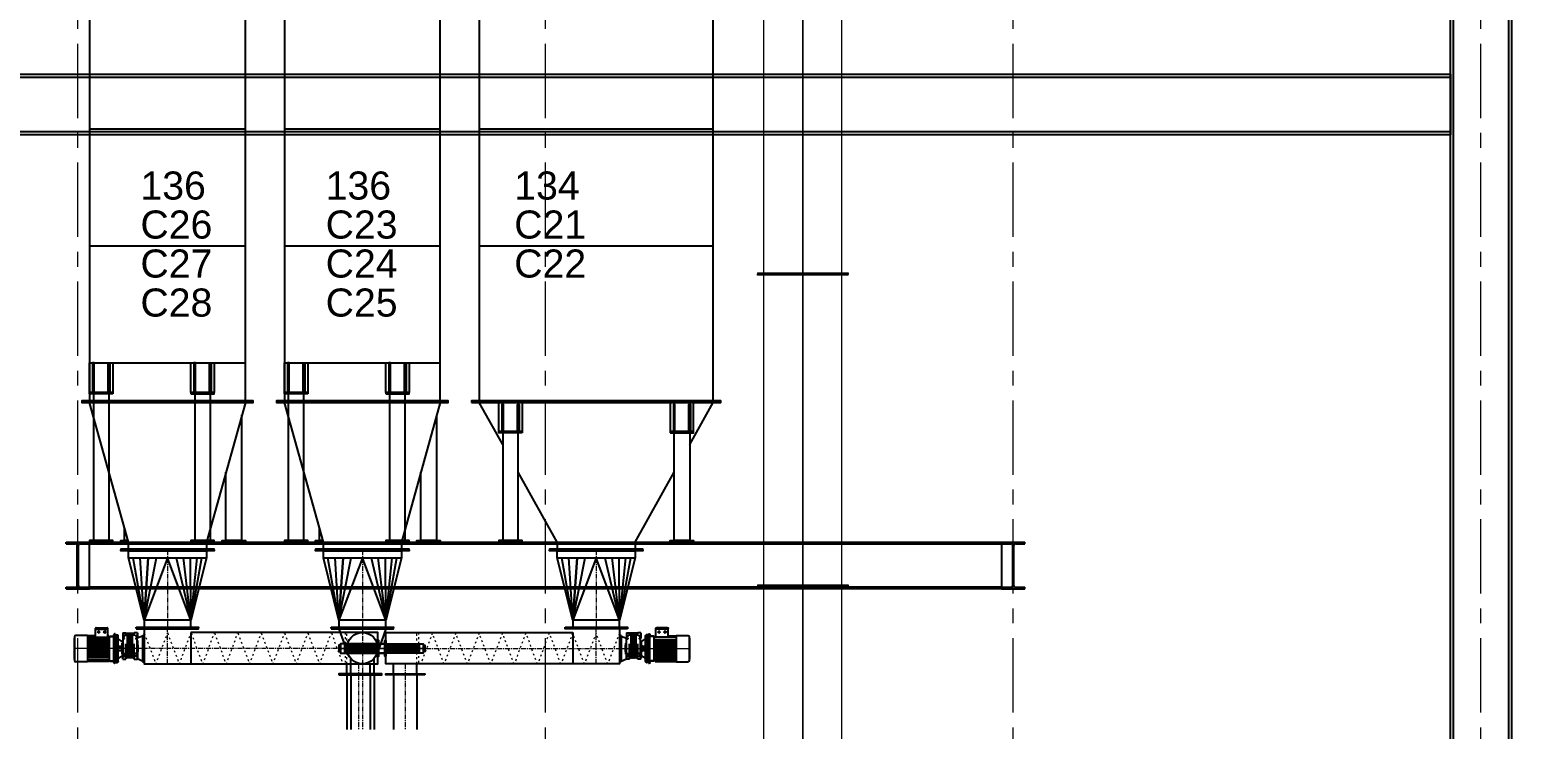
# Model space of a CAD drawing. Header units: millimetres. Extents: x 3220 to 226993, y 817 to 176024.
# Drawn here: x 76314 to 85818, y 99342 to 103827 of the extents above; entities that cross this region are included whole.
import ezdxf

# ---------------------------------------------------------------- set-up
doc = ezdxf.new("R2010")
doc.units = ezdxf.units.MM
for name, pattern in [('ACAD_ISO03W100', [30, 12, -18]), ('AXES', [50.8, 31.75, -6.35, 6.35, -6.35]), ('CENTER', [10.16, 6.35, -1.27, 1.27, -1.27]), ('DASHED2', [9.525, 6.35, -3.175])]:
    doc.linetypes.add(name, pattern=pattern)
for name, color, linetype, lineweight in [('Axe', 1, 'AXES', 9), ('Cache', 3, 'ACAD_ISO03W100', 13), ('DESSIN', 7, 'Continuous', 25), ('RAHMEN025', 7, 'Continuous', 50)]:
    doc.layers.add(name, color=color, linetype=linetype, lineweight=lineweight)
for name, color, linetype in [('D3', 7, 'Continuous'), ('Repère', 76, 'Continuous'), ('TB', 7, 'Continuous')]:
    doc.layers.add(name, color=color, linetype=linetype)
doc.layers.add('Sichtbare Kanten(DIN)', color=7, linetype='Continuous', lineweight=50, true_color=0x3f3f3f)
doc.styles.get("Standard").update_dxf_attribs({"font": 'arial.ttf'})

# ---------------------------------------------------------------- blocks, each defined once
blk = doc.blocks.new('section 5-4')
for points in [[(15195, 27980), (15195, 6020), (14805, 6020), (14805, 27980)], [(14824, 6020), (14824, 27980), (15176, 27980), (15176, 6020)], [(14805, 21610), (195, 21610), (195, 22000), (14805, 22000)], [(195, 21981), (14805, 21981), (14805, 21629), (195, 21629)], [(6075, 19000), (11925, 19000), (11925, 18700), (6075, 18700)], [(11925, 18710.7), (6075, 18710.7), (6075, 18989.3), (11925, 18989.3)]]:
    blk.add_lwpolyline(points, close=True)
at = {"layer": 'Axe', "ltscale": 15}
for p, q in [((6000, -8000), (6000, 29046.2)), ((9000, -8000), (9000, 29046.2)), ((12000, -8000), (12000, 28505.5)), ((15000, -8000), (15000, 28000)), ((15000, -8000), (15000, 28000))]:
    blk.add_line(p, q, dxfattribs=at)
at = {"layer": 'Axe'}
for p, q in [((6000, 18700), (6000, 19000)), ((12000, 18700), (12000, 19000))]:
    blk.add_line(p, q, dxfattribs=at)
at = {"layer": 'DESSIN'}
for p, q in [((5925, 18989.3), (5925, 19000)), ((5925, 19000), (6075, 19000)), ((5925, 18989.3), (5984.5, 18989.3)), ((5996.5, 18722.7), (5996.5, 18977.3)), ((6003.5, 18722.7), (6003.5, 18977.3)), ((6015.5, 18989.3), (6075, 18989.3)), ((6075, 18989.3), (6075, 19000)), ((11925, 18989.3), (11925, 19000)), ((11925, 19000), (12075, 19000)), ((11925, 18989.3), (11984.5, 18989.3)), ((11996.5, 18722.7), (11996.5, 18977.3)), ((12003.5, 18722.7), (12003.5, 18977.3)), ((12015.5, 18989.3), (12075, 18989.3)), ((12075, 18989.3), (12075, 19000)), ((5925, 18700), (5925, 18710.7)), ((5925, 18710.7), (5984.5, 18710.7)), ((5925, 18700), (6075, 18700)), ((6015.5, 18710.7), (6075, 18710.7)), ((6075, 18700), (6075, 18710.7)), ((11925, 18700), (11925, 18710.7)), ((11925, 18710.7), (11984.5, 18710.7)), ((11925, 18700), (12075, 18700)), ((12015.5, 18710.7), (12075, 18710.7)), ((12075, 18700), (12075, 18710.7))]:
    blk.add_line(p, q, dxfattribs=at)
for centre, start, end in [((5984.5, 18977.3), 0, 90), ((6015.5, 18977.3), 90, 180), ((11984.5, 18977.3), 0, 90), ((12015.5, 18977.3), 90, 180), ((5984.5, 18722.7), 270, 0), ((6015.5, 18722.7), 180, 270), ((11984.5, 18722.7), 270, 0), ((12015.5, 18722.7), 180, 270)]:
    blk.add_arc(centre, 12, start, end, dxfattribs=at)
blk = doc.blocks.new('134 L')
at = {"color": 5}
blk.add_line((319.1, 4868.4), (315, 4884.9), dxfattribs=at)
at = {"color": 30}
for p, q in [((750, 4650), (350, 4850)), ((750, 4650), (350, 4850)), ((-605, 1680), (-595, 1680)), ((-495, 1680), (-505, 1680)), ((495, 1680), (505, 1680)), ((605, 1680), (595, 1680)), ((-250, 950), (250, 950)), ((-250, 850), (250, 850))]:
    blk.add_line(p, q, dxfattribs=at)
at = {"color": 252}
for p, q in [((-150, 450.3), (-221.1, 850.2)), ((-150, 450.3), (-174.7, 850.2)), ((-150, 450.3), (-71.1, 850.3)), ((-150, 450.3), (-123.1, 850.1)), ((-123.1, 850.1), (-150, 450.3)), ((0, 850), (-150, 450.3)), ((149.9, 450), (0, 850)), ((55.9, 850.3), (149.9, 450)), ((149.7, 450.4), (102, 849.9)), ((149.9, 450.1), (148.2, 849.9)), ((149.9, 450), (190.7, 850.1)), ((150, 450.3), (221.1, 850.2))]:
    blk.add_line(p, q, dxfattribs=at)
at = {"color": 5}
for points in [[(304.3, 4885.2), (843.7, 5023.9), (848.6, 5004.5)], [(304.3, 4885.2), (305.1, 4882.3), (841.5, 5020.2), (845.7, 5003.7)], [(319.1, 4868.4), (848.6, 5004.5)]]:
    blk.add_lwpolyline(points, dxfattribs=at)
at = {"color": 30}
for points in [[(793.7, 4622.5), (301.8, 4868.5), (304, 4873), (796, 4627)], [(793.7, 4622.5), (301.8, 4868.5), (304, 4873), (796, 4627)], [(-800, 4345), (800, 4345), (800, 4350), (-800, 4350)], [(-750, 1855), (750, 1855), (750, 4345), (-750, 4345)], [(-800, 1850), (800, 1850), (800, 1855), (-800, 1855)], [(-800, 1845), (800, 1845), (800, 1850), (-800, 1850)], [(-475, 1660), (-625, 1660), (-625, 1845), (-475, 1845)], [(-605, 1660), (-595, 1660), (-595, 1831.4), (-605, 1831.4)], [(-495, 1660), (-505, 1660), (-505, 1831.4), (-495, 1831.4)], [(475, 1660), (625, 1660), (625, 1845), (475, 1845)], [(495, 1660), (505, 1660), (505, 1831.4), (495, 1831.4)], [(605, 1660), (595, 1660), (595, 1831.4), (605, 1831.4)], [(-475, 1650), (-625, 1650), (-625, 1660), (-475, 1660)], [(-600, 960), (-500, 960), (-500, 1650), (-600, 1650)], [(475, 1650), (625, 1650), (625, 1660), (475, 1660)], [(600, 960), (500, 960), (500, 1650), (600, 1650)], [(-625, 950), (-475, 950), (-475, 960), (-625, 960)], [(625, 950), (475, 950), (475, 960), (625, 960)], [(-300, 900), (300, 900), (300, 905), (-300, 905)], [(-300, 900), (300, 900), (300, 895), (-300, 895)], [(-200, 405), (200, 405), (200, 400), (-200, 400)], [(-150, 405), (150, 405), (150, 450), (-150, 450)]]:
    blk.add_lwpolyline(points, close=True, dxfattribs=at)
for points in [[(350, 4350), (350, 4844.4)], [(750, 4350), (750, 4644.4)], [(-750, 3600), (750, 3600)], [(-750, 2850), (750, 2850)], [(-600, 1576.5), (-750, 1845)], [(600, 1576.5), (750, 1845)], [(-250, 950), (-500, 1397.5)], [(250, 950), (500, 1397.5)], [(-250, 950), (-250, 905)], [(-150, 450), (-250, 850), (-250, 895), (250, 895), (250, 850), (150, 450)], [(250, 950), (250, 905)]]:
    blk.add_lwpolyline(points, dxfattribs=at)
at = {"color": 5}
blk.add_circle((306.3, 4877.5), 5, dxfattribs=at)
at = {"layer": 'Axe'}
blk.add_line((0, 900), (0, 400), dxfattribs=at)
blk.add_arc((306.3, 4877.5), 557, 331.22342, 63.28086, dxfattribs=at)
at = {"layer": 'Cache', "color": 3}
blk.add_line((321.6, 4880.9), (306.6, 4888.9), dxfattribs=at)
for points in [[(299.2, 4881.2), (556.7, 5375), (574.4, 5365.7)], [(299.2, 4881.2), (301.9, 4879.8), (558, 5370.9), (573, 5363)], [(321.6, 4880.9), (574.4, 5365.7)]]:
    blk.add_lwpolyline(points, dxfattribs=at)
blk = doc.blocks.new('C23&C25 L')
at = {"color": 5}
for p, q in [((-305, 4604.5), (-305, 4483)), ((-302, 4604.5), (-302, 4483)), ((302, 4604.5), (302, 4483)), ((305, 4604.5), (305, 4483)), ((-305, 4483), (305, 4483))]:
    blk.add_line(p, q, dxfattribs=at)
for p, q in [((-480, 1530), (-470, 1530)), ((-370, 1530), (-380, 1530)), ((170, 1530), (180, 1530)), ((280, 1530), (270, 1530)), ((-250, 550), (250, 550)), ((-250, 450), (250, 450))]:
    blk.add_line(p, q)
at = {"color": 252}
for p, q in [((-150, 50.3), (-221.1, 450.2)), ((-150, 50.3), (-174.7, 450.2)), ((-150, 50.3), (-71.1, 450.3)), ((-150, 50.3), (-123.1, 450.1)), ((-123.1, 450.1), (-150, 50.3)), ((0, 450), (-150, 50.3)), ((149.9, 50), (0, 450)), ((55.9, 450.3), (149.9, 50)), ((149.7, 50.4), (102, 449.9)), ((149.9, 50.1), (148.2, 449.9)), ((149.9, 50), (190.7, 450.1)), ((150, 50.3), (221.1, 450.2))]:
    blk.add_line(p, q, dxfattribs=at)
at = {"color": 5}
blk.add_lwpolyline([(-305, 4623.9), (305, 4623.9), (305, 4604.5), (-305, 4604.5)], close=True, dxfattribs=at)
for points in [[(-300, 4227), (-300, 4473), (300, 4473), (300, 4227), (-300, 4227)], [(-250, 4244.4), (-250, 4444.4), (250, 4444.4), (250, 4244.4), (-250, 4244.4)], [(-250, 4227), (-250, 3950)], [(250, 4227), (250, 3950)], [(-475, 1455), (500, 1455), (500, 3945), (-500, 3945), (-500, 1455), (-475, 1455)], [(-500, 3200), (500, 3200)], [(-500, 2450), (500, 2450)], [(-500, 1700), (500, 1700)], [(-475, 1455), (-550, 1455), (-550, 1450), (-475, 1450)], [(-475, 1450), (-550, 1450), (-550, 1445), (-475, 1445)], [(500, 1445), (250, 550), (250, 505), (-250, 505), (-250, 550), (-500, 1445)], [(-475, 1450), (550, 1450), (550, 1455), (-475, 1455)], [(-475, 1445), (550, 1445), (550, 1450), (-475, 1450)], [(-150, 50), (-250, 450), (-250, 495), (250, 495), (250, 450), (150, 50)]]:
    blk.add_lwpolyline(points)
blk.add_lwpolyline([(-275, 4473), (275, 4473, 0.414214), (280, 4478), (280, 4478, 0.414214), (275, 4483), (-275, 4483, 0.414214), (-280, 4478), (-280, 4478, 0.414214)], format="xyb", close=True, dxfattribs=at)
for points in [[(-550, 3945), (550, 3945), (550, 3950), (-550, 3950)], [(-350, 1510), (-500, 1510), (-500, 1700), (-350, 1700)], [(-480, 1510), (-470, 1510), (-470, 1700), (-480, 1700)], [(-370, 1510), (-380, 1510), (-380, 1700), (-370, 1700)], [(300, 1510), (150, 1510), (150, 1700), (300, 1700)], [(170, 1510), (180, 1510), (180, 1700), (170, 1700)], [(280, 1510), (270, 1510), (270, 1700), (280, 1700)], [(-350, 1500), (-500, 1500), (-500, 1510), (-350, 1510)], [(-475, 560), (-375, 560), (-375, 1500), (-475, 1500)], [(150, 1500), (300, 1500), (300, 1510), (150, 1510)], [(175, 560), (275, 560), (275, 1500), (175, 1500)], [(-500, 550), (-350, 550), (-350, 560), (-500, 560)], [(-300, 500), (300, 500), (300, 505), (-300, 505)], [(-300, 500), (300, 500), (300, 495), (-300, 495)], [(150, 550), (300, 550), (300, 560), (150, 560)], [(-200, 5), (200, 5), (200, 0), (-200, 0)], [(-150, 5), (150, 5), (150, 50), (-150, 50)]]:
    blk.add_lwpolyline(points, close=True)
at = {"color": 34}
for points in [[(475, 1365.5), (475, 560), (375, 560), (375, 997.5)], [(-252.8, 560), (-275, 560), (-275, 639.5)], [(-250, 550), (-300, 550), (-300, 560), (-252.8, 560)]]:
    blk.add_lwpolyline(points, dxfattribs=at)
blk.add_lwpolyline([(500, 550), (350, 550), (350, 560), (500, 560)], close=True, dxfattribs=at)
at = {"layer": 'Axe'}
blk.add_line((0, 500), (0, 0), dxfattribs=at)
at = {"layer": 'Cache'}
for p, q in [((-305, 4955.6), (-305, 4623.9)), ((-302, 4955.6), (-302, 4623.9)), ((302, 4955.6), (302, 4623.9)), ((305, 4955.6), (305, 4623.9))]:
    blk.add_line(p, q, dxfattribs=at)
blk.add_lwpolyline([(-305, 4975), (305, 4975), (305, 4955.6), (-305, 4955.6)], close=True, dxfattribs=at)
blk = doc.blocks.new('C24 - C26 - C27 & C28 L')
at = {"color": 5}
blk.add_line((-69.1, 4468.4), (-65, 4484.9), dxfattribs=at)
for p, q in [((-500, 4250), (-100, 4450)), ((-500, 4250), (-100, 4450)), ((-480, 1530), (-470, 1530)), ((-370, 1530), (-380, 1530)), ((170, 1530), (180, 1530)), ((280, 1530), (270, 1530)), ((-250, 550), (250, 550)), ((-250, 450), (250, 450))]:
    blk.add_line(p, q)
at = {"color": 252}
for p, q in [((-150, 50.3), (-221.1, 450.2)), ((-150, 50.3), (-174.7, 450.2)), ((-150, 50.3), (-71.1, 450.3)), ((-150, 50.3), (-123.1, 450.1)), ((-123.1, 450.1), (-150, 50.3)), ((0, 450), (-150, 50.3)), ((149.9, 50), (0, 450)), ((55.9, 450.3), (149.9, 50)), ((149.7, 50.4), (102, 449.9)), ((149.9, 50.1), (148.2, 449.9)), ((149.9, 50), (190.7, 450.1)), ((150, 50.3), (221.1, 450.2))]:
    blk.add_line(p, q, dxfattribs=at)
at = {"color": 5}
for points in [[(-54.3, 4485.2), (-593.7, 4623.9), (-598.6, 4604.5)], [(-69.1, 4468.4), (-598.6, 4604.5)], [(-54.3, 4485.2), (-55.1, 4482.3), (-591.5, 4620.2), (-595.7, 4603.7)]]:
    blk.add_lwpolyline(points, dxfattribs=at)
for points in [[(-543.7, 4222.5), (-51.8, 4468.5), (-54, 4473), (-546, 4227)], [(-543.7, 4222.5), (-51.8, 4468.5), (-54, 4473), (-546, 4227)], [(-550, 3945), (550, 3945), (550, 3950), (-550, 3950)], [(-350, 1510), (-500, 1510), (-500, 1700), (-350, 1700)], [(-480, 1510), (-470, 1510), (-470, 1700), (-480, 1700)], [(-370, 1510), (-380, 1510), (-380, 1700), (-370, 1700)], [(300, 1510), (150, 1510), (150, 1700), (300, 1700)], [(170, 1510), (180, 1510), (180, 1700), (170, 1700)], [(280, 1510), (270, 1510), (270, 1700), (280, 1700)], [(-350, 1500), (-500, 1500), (-500, 1510), (-350, 1510)], [(-475, 560), (-375, 560), (-375, 1500), (-475, 1500)], [(150, 1500), (300, 1500), (300, 1510), (150, 1510)], [(175, 560), (275, 560), (275, 1500), (175, 1500)], [(-500, 550), (-350, 550), (-350, 560), (-500, 560)], [(-300, 500), (300, 500), (300, 505), (-300, 505)], [(-300, 500), (300, 500), (300, 495), (-300, 495)], [(150, 550), (300, 550), (300, 560), (150, 560)], [(-200, 5), (200, 5), (200, 0), (-200, 0)], [(-150, 5), (150, 5), (150, 50), (-150, 50)]]:
    blk.add_lwpolyline(points, close=True)
for points in [[(-100, 3950), (-100, 4444.4)], [(-500, 3950), (-500, 4244.4)], [(-475, 1455), (500, 1455), (500, 3945), (-500, 3945), (-500, 1455), (-475, 1455)], [(-500, 3200), (500, 3200)], [(-500, 2450), (500, 2450)], [(-500, 1700), (500, 1700)], [(-475, 1455), (-550, 1455), (-550, 1450), (-475, 1450)], [(-475, 1450), (-550, 1450), (-550, 1445), (-475, 1445)], [(500, 1445), (250, 550), (250, 505), (-250, 505), (-250, 550), (-500, 1445)], [(-475, 1450), (550, 1450), (550, 1455), (-475, 1455)], [(-475, 1445), (550, 1445), (550, 1450), (-475, 1450)], [(-150, 50), (-250, 450), (-250, 495), (250, 495), (250, 450), (150, 50)]]:
    blk.add_lwpolyline(points)
at = {"color": 34}
for points in [[(475, 1365.5), (475, 560), (375, 560), (375, 997.5)], [(-252.8, 560), (-275, 560), (-275, 639.5)], [(-250, 550), (-300, 550), (-300, 560), (-252.8, 560)]]:
    blk.add_lwpolyline(points, dxfattribs=at)
blk.add_lwpolyline([(500, 550), (350, 550), (350, 560), (500, 560)], close=True, dxfattribs=at)
at = {"color": 5}
blk.add_circle((-56.3, 4477.5), 5, dxfattribs=at)
at = {"layer": 'Axe'}
blk.add_line((0, 500), (0, 0), dxfattribs=at)
blk.add_arc((-56.3, 4477.5), 557, 116.71914, 208.77658, dxfattribs=at)
at = {"layer": 'Cache', "color": 3}
blk.add_line((-71.6, 4480.9), (-56.6, 4488.9), dxfattribs=at)
for points in [[(-49.2, 4481.2), (-306.7, 4975), (-324.4, 4965.7)], [(-71.6, 4480.9), (-324.4, 4965.7)], [(-49.2, 4481.2), (-51.9, 4479.8), (-308, 4970.9), (-323, 4963)]]:
    blk.add_lwpolyline(points, dxfattribs=at)
blk = doc.blocks.new('bloc cel cmv')
for name, p in [('C24 - C26 - C27 & C28 L', (-699.4, 500)), ('C23&C25 L', (550.6, 500)), ('134 L', (2050.6, 100))]:
    blk.add_blockref(name, p)
blk = doc.blocks.new('135.1 L')
for p, q in [((-75, -295), (-75, -196.1)), ((75, -295), (75, -196.1))]:
    blk.add_line(p, q)
for points in [[(-200, -5), (200, -5), (200, 0), (-200, 0)], [(-125, -300), (125, -300), (125, -295), (-125, -295)]]:
    blk.add_lwpolyline(points, close=True)
for points in [[(-150, -5), (-93.3, -165.9)], [(150, -5), (94.3, -163.2)]]:
    blk.add_lwpolyline(points)
blk.add_circle((0, -130), 100)
at = {"layer": 'Axe'}
for p, q in [((0, 0), (0, -300)), ((-106, -130), (106, -130))]:
    blk.add_line(p, q, dxfattribs=at)
blk = doc.blocks.new('A$C1187285E')
at = {"layer": 'Axe'}
for p, q in [((-175, 114), (-153, 114)), ((-164, 124), (-164, 104)), ((-112, 114), (-133, 114)), ((-122, 124), (-122, 104))]:
    blk.add_line(p, q, dxfattribs=at)
at = {"layer": 'Axe', "ltscale": 30}
blk.add_line((164, 0), (-331, 0), dxfattribs=at)
at = {"layer": 'D3', "color": 5, "ltscale": 10}
for p, q in [((-185, 79), (-185, 138)), ((-185, 134), (-101, 134)), ((-181, 142), (-106, 142)), ((-101, 79), (-101, 138)), ((-329, 74), (-331, 72)), ((-331, 72), (-331, -72)), ((-329, 82), (-329, -82)), ((-240, 90), (-321, 90)), ((-240, 90), (-240, -90)), ((-185, 88), (-240, 88)), ((-185, 86), (-240, 86)), ((-185, 83), (-240, 83)), ((-240, 80), (-185, 80)), ((-240, 75), (-95, 75)), ((-89, 61), (-240, 61)), ((-89, 54), (-240, 54)), ((-89, 46), (-240, 46)), ((-89, 38), (-240, 38)), ((-89, 31), (-240, 31)), ((-89, 23), (-240, 23)), ((-89, 16), (-240, 16)), ((-89, 8), (-240, 8)), ((-185, 79), (-101, 79)), ((-95, 88), (-101, 88)), ((-95, 86), (-101, 86)), ((-95, 83), (-101, 83)), ((-101, 80), (-95, 80)), ((-95, 88), (-89, 81)), ((-95, 86), (-89, 81)), ((-95, 83), (-89, 80)), ((-95, 80), (-89, 75)), ((-95, 75), (-89, 70)), ((-89, 80), (-60, 83)), ((-89, -81), (-89, 80)), ((-86, 85), (-60, 87)), ((-86, 81), (-86, 85)), ((-60, -95), (-60, 95)), ((-50, 100), (-55, 100)), ((-50, 100), (-50, -100)), ((-47, 65), (-50, 65)), ((0, 12), (-47, 12)), ((-47, 65), (-47, -65)), ((-5, 15), (-45, 15)), ((-45, 15), (-45, 12)), ((-5, 12), (-5, 15)), ((0, -12), (0, 12)), ((-329, -74), (-331, -72)), ((-240, -90), (-321, -90)), ((-89, -8), (-240, -8)), ((-89, -16), (-240, -16)), ((-89, -23), (-240, -23)), ((-89, -31), (-240, -31)), ((-89, -38), (-240, -38)), ((-89, -46), (-240, -46)), ((-89, -54), (-240, -54)), ((-89, -61), (-240, -61)), ((-240, -75), (-95, -75)), ((-101, -80), (-240, -80)), ((-95, -83), (-240, -83)), ((-95, -86), (-240, -86)), ((-95, -88), (-240, -88)), ((-101, -80), (-95, -80)), ((-95, -75), (-89, -70)), ((-95, -80), (-89, -75)), ((-95, -83), (-89, -80)), ((-95, -88), (-89, -81)), ((-95, -86), (-89, -81)), ((-89, -81), (-60, -84)), ((-86, -86), (-86, -82)), ((-86, -86), (-60, -88)), ((-50, -100), (-55, -100)), ((-47, -65), (-50, -65)), ((0, -12), (-47, -12))]:
    blk.add_line(p, q, dxfattribs=at)
for centre in [(-164, 114), (-122, 114)]:
    blk.add_circle(centre, 5.28, dxfattribs=at)
for centre, radius, start, end in [((-181, 138), 4.19, 90, 180), ((-164, 114), 5.72, 90, 0), ((-122, 114), 5.72, 180, 90), ((-106, 138), 4.19, 0, 90), ((-321, 82), 8.38, 90, 180), ((-55, 95), 5, 90, 180), ((-321, -82), 8.38, 180, 270), ((-55, -95), 5, 180, 270)]:
    blk.add_arc(centre, radius, start, end, dxfattribs=at)
blk = doc.blocks.new('reducteur')
at = {"layer": 'Axe', "linetype": 'CENTER', "ltscale": 40}
for p, q in [((92, 134), (75, 134)), ((84, 126), (84, 143)), ((208, 134), (225, 134)), ((216, 126), (216, 143)), ((64, -78), (92, -78)), ((84, -70), (84, -87)), ((236, -78), (208, -78)), ((216, -70), (216, -87))]:
    blk.add_line(p, q, dxfattribs=at)
at = {"layer": 'D3', "color": 252, "linetype": 'ByBlock'}
for p, q in [((72, 169), (105, 169)), ((72, 169), (72, 112)), ((105, 138), (105, 169)), ((195, 166), (105, 166)), ((123, 69), (123, 163)), ((128, 69), (128, 163)), ((136, 69), (136, 163)), ((140, 69), (140, 163)), ((148, 69), (148, 163)), ((153, 69), (153, 163)), ((161, 69), (161, 163)), ((165, 69), (165, 163)), ((173, 69), (173, 163)), ((178, 69), (178, 163)), ((195, 138), (195, 169)), ((228, 169), (195, 169)), ((228, 169), (228, 112)), ((16, 141), (0, 141)), ((0, 141), (0, -141)), ((16, 141), (16, -141)), ((16, 133), (74, 111)), ((64, -35), (64, 35)), ((64, 35), (66, 35)), ((66, 58), (69, 58)), ((66, -58), (66, 58)), ((69, 85), (69, -103)), ((69, 85), (75, 85)), ((72, 112), (75, 109)), ((72, 112), (90, 112)), ((75, -52), (75, 109)), ((75, 109), (89, 109)), ((105, -112), (105, 52)), ((123, -3), (123, 92)), ((128, -3), (128, 92)), ((136, -3), (136, 92)), ((140, -3), (140, 92)), ((148, -3), (148, 92)), ((153, -3), (153, 92)), ((161, -3), (161, 92)), ((165, -3), (165, 92)), ((173, -3), (173, 92)), ((178, -3), (178, 92)), ((195, -112), (195, 52)), ((228, 112), (210, 112)), ((225, 109), (211, 109)), ((228, 112), (225, 109)), ((225, -52), (225, 109)), ((231, 85), (225, 85)), ((231, 85), (231, -103)), ((234, 58), (231, 58)), ((234, -58), (234, 58)), ((236, 35), (234, 35)), ((236, -35), (236, 35)), ((16, -141), (0, -141)), ((16, -133), (74, -111)), ((64, -35), (66, -35)), ((66, -58), (69, -58)), ((69, -103), (72, -103)), ((72, -55), (75, -52)), ((72, -55), (105, -55)), ((72, -71), (72, -55)), ((72, -71), (84, -71)), ((72, -85), (84, -85)), ((72, -112), (72, -85)), ((105, -112), (72, -112)), ((75, -52), (105, -52)), ((123, -92), (105, -110)), ((123, -97), (123, -2)), ((127, -97), (127, -2)), ((127, -77), (135, -77)), ((135, -97), (135, -2)), ((140, -97), (140, -2)), ((140, -77), (148, -77)), ((148, -97), (148, -2)), ((152, -97), (152, -2)), ((160, -77), (152, -77)), ((160, -97), (160, -2)), ((165, -97), (165, -2)), ((173, -77), (165, -77)), ((173, -97), (173, -2)), ((177, -97), (177, -2)), ((177, -92), (195, -110)), ((225, -52), (195, -52)), ((228, -55), (195, -55)), ((228, -112), (195, -112)), ((228, -71), (216, -71)), ((228, -85), (216, -85)), ((228, -55), (225, -52)), ((228, -71), (228, -55)), ((228, -112), (228, -85)), ((231, -103), (228, -103)), ((234, -58), (231, -58)), ((236, -35), (234, -35))]:
    blk.add_line(p, q, dxfattribs=at)
for centre in [(84, 134), (216, 134)]:
    blk.add_circle(centre, 7.03, dxfattribs=at)
for centre, radius, start, end in [((126, 163), 2.34, 0, 180), ((138, 163), 2.34, 0, 180), ((151, 163), 2.34, 0, 180), ((163, 163), 2.34, 0, 180), ((176, 163), 2.34, 0, 180), ((85, 106), 3.12, 273.3958, 350.4229), ((150, 95), 62.5, 164.7815, 170.4229), ((126, 92), 2.34, 0, 180), ((125, -2), 2.34, 0, 180), ((137, -2), 2.34, 0, 180), ((138, 92), 2.34, 0, 180), ((151, 92), 2.34, 0, 180), ((150, -2), 2.34, 0, 180), ((162, -2), 2.34, 0, 180), ((163, 92), 2.34, 0, 180), ((176, 92), 2.34, 0, 180), ((175, -2), 2.34, 0, 180), ((150, 95), 62.5, 9.5771, 15.2185), ((215, 106), 3.12, 189.5771, 266.6042), ((84, -78), 7.03, 270, 90), ((125, -97), 2.34, 180, 0), ((137, -97), 2.34, 180, 0), ((150, -97), 2.34, 180, 0), ((162, -97), 2.34, 180, 0), ((175, -97), 2.34, 180, 0), ((216, -78), 7.03, 90, 270)]:
    blk.add_arc(centre, radius, start, end, dxfattribs=at)
at = {"layer": 'TB', "color": 252, "linetype": 'Continuous', "lineweight": 25, "ltscale": 2}
for p, q in [((231, 73), (278, 106)), ((278, -139), (278, 139)), ((285, 141), (279, 141)), ((285, -147), (285, 147)), ((303, 148), (287, 148)), ((303, -148), (303, 148)), ((231, -73), (278, -106)), ((285, -141), (279, -141)), ((303, -148), (287, -148))]:
    blk.add_line(p, q, dxfattribs=at)
at = {"layer": 'TB', "color": 252, "linetype": 'DASHED2', "lineweight": 25, "ltscale": 30}
for p, q in [((303, 22), (231, 22)), ((303, -22), (231, -22))]:
    blk.add_line(p, q, dxfattribs=at)
at = {"layer": 'TB', "color": 252, "linetype": 'Continuous', "lineweight": 25, "ltscale": 2}
for centre, start, end in [((279, 139), 90, 180), ((287, 147), 90, 180), ((279, -139), 180, 270), ((287, -147), 180, 270)]:
    blk.add_arc(centre, 1.56, start, end, dxfattribs=at)
blk = doc.blocks.new('135.1')
for p, q in [((150, -30), (150, -230)), ((1150, -295), (1150, -230)), ((1300, -295), (1300, -230))]:
    blk.add_line(p, q)
at = {"color": 5}
blk.add_line((1615, -101), (1615, -161), dxfattribs=at)
for points in [[(-200, -5), (200, -5), (200, 0), (-200, 0)], [(1100, -300), (1350, -300), (1350, -295), (1100, -295)]]:
    blk.add_lwpolyline(points, close=True)
blk.add_lwpolyline([(-150, -5), (-150, -230), (1350, -230), (1350, -30), (150, -30)])
blk.add_lwpolyline([(1350, -81), (1350, -181), (1355, -181), (1355, -81)], close=True, dxfattribs=at)
for points in [[(1355, -101), (1640, -101), (1640, -161), (1355, -161)], [(1410, -101), (1410, -161)], [(1410, -107), (1615, -107)], [(1410, -110), (1615, -110)], [(1410, -115), (1615, -115)], [(1410, -118), (1615, -118)], [(1410, -123), (1615, -123)], [(1410, -126), (1615, -126)], [(1410, -136), (1615, -136)], [(1410, -139), (1615, -139)], [(1410, -144), (1615, -144)], [(1410, -147), (1615, -147)], [(1410, -152), (1615, -152)], [(1410, -155), (1615, -155)], [(1640, -111), (1650, -111), (1650, -151), (1640, -151)]]:
    blk.add_lwpolyline(points, dxfattribs=at)
at = {"layer": 'Axe'}
for p, q in [((0, -230), (0, 0)), ((1650, -130.8), (-150, -132.5)), ((1225, -230), (1225, -300))]:
    blk.add_line(p, q, dxfattribs=at)
at = {"layer": 'Cache', "color": 5}
for p, q in [((1150, -121), (1350, -121)), ((1150, -141), (1350, -141))]:
    blk.add_line(p, q, dxfattribs=at)
at = {"layer": 'Cache'}
for points in [[(-151.3, -39), (-148.8, -32.4), (-73.8, -232.4)], [(-73.8, -232.4), (1.2, -32.4), (76.2, -232.4)], [(76.2, -232.4), (151.2, -32.4), (226.2, -232.4)], [(226.2, -232.4), (301.2, -32.4), (376.2, -232.4)], [(376.2, -232.4), (451.2, -32.4), (526.2, -232.4)], [(526.2, -232.4), (601.2, -32.4), (676.2, -232.4)], [(676.2, -232.4), (751.2, -32.4), (826.2, -232.4)], [(826.2, -232.4), (901.2, -32.4), (976.2, -232.4)], [(976.2, -232.4), (1051.2, -32.4), (1126.2, -232.4)]]:
    blk.add_lwpolyline(points, dxfattribs=at)
at = {"layer": 'Cache', "color": 5}
blk.add_lwpolyline([(1140, -30), (1140, -230), (1150, -230), (1150, -30)], close=True, dxfattribs=at)
at = {"extrusion": (0, 0, -1), "xscale": 0.6, "yscale": 0.6, "zscale": -0.6}
blk.add_blockref('reducteur', (150, -132.5), dxfattribs=at)
at = {"layer": 'RAHMEN025', "color": 7, "ltscale": 10, "xscale": 0.9375, "yscale": 0.9375, "zscale": 0.9375}
blk.add_blockref('A$C1187285E', (-288, -132.5), dxfattribs=at)
blk = doc.blocks.new('be 500 gain 2000')
at = {"layer": 'Sichtbare Kanten(DIN)', "color": 5, "lineweight": 0}
for p, q in [((0, -291), (0, 291)), ((8, 291), (0, 291)), ((8, 291), (8, -291)), ((1992, -291), (1992, 291)), ((1992, 291), (2000, 291)), ((2000, 291), (2000, -291)), ((1992, 250.5), (8, 250.5)), ((8, 1), (1992, 1)), ((1992, 0), (8, 0)), ((1992, -250.5), (8, -250.5)), ((8, -291), (0, -291)), ((1992, -291), (2000, -291))]:
    blk.add_line(p, q, dxfattribs=at)
blk = doc.blocks.new('132 L')
at = {"color": 5, "lineweight": 0, "rotation": 270}
for p in [(0, 30218.2), (0, 28218.2), (0, 26218.2)]:
    blk.add_blockref('be 500 gain 2000', p, dxfattribs=at)

msp = doc.modelspace()

# ---------------------------------------------------------------- linework, layer by layer
at = {"color": 4}
for p, q in [((78348, 99692.4), (78348, 99342.4)), ((78373, 99692.4), (78373, 99342.4)), ((78498, 99692.4), (78498, 99342.4)), ((78523, 99692.4), (78523, 99342.4)), ((78648, 99692.4), (78648, 99342.4)), ((78798, 99692.4), (78798, 99342.4))]:
    msp.add_line(p, q, dxfattribs=at)
at = {"layer": 'Axe'}
for p, q in [((78423, 99692.4), (78423, 99342.4)), ((78448, 99692.4), (78448, 99342.4)), ((78723, 99692.4), (78723, 99342.4))]:
    msp.add_line(p, q, dxfattribs=at)

# ---------------------------------------------------------------- block references
for name, p in [('section 5-4', (70623, 81542.4)), ('132 L', (81273, 74042.4)), ('bloc cel cmv', (77897.4, 99492.4)), ('135.1', (77198, 99992.4)), ('135.1 L', (78448, 99992.4))]:
    msp.add_blockref(name, p)
at = {"xscale": -1}
msp.add_blockref('135.1', (79948, 99992.4), dxfattribs=at)

# ---------------------------------------------------------------- texts
at = {"layer": 'Repère', "char_height": 180, "attachment_point": 1}
for s, insert in [('136', (77024.5, 102918)), ('136', (78212.6, 102918)), ('134', (79422.3, 102918))]:
    msp.add_mtext_dynamic_manual_height_columns(s, width=741.392, gutter_width=12.5, heights=[0], dxfattribs=dict(at, insert=insert))
at = {"layer": 'Repère', "color": 30, "char_height": 180, "attachment_point": 1}
for s, insert in [('C26', (77024.5, 102668)), ('C23', (78212.6, 102668)), ('C21', (79422.3, 102668)), ('C27', (77024.5, 102418)), ('C24', (78212.6, 102418)), ('C22', (79422.3, 102418)), ('C28', (77024.5, 102168)), ('C25', (78212.6, 102168))]:
    msp.add_mtext_dynamic_manual_height_columns(s, width=741.392, gutter_width=12.5, heights=[0], dxfattribs=dict(at, insert=insert))

doc.saveas('drawing.dxf')
